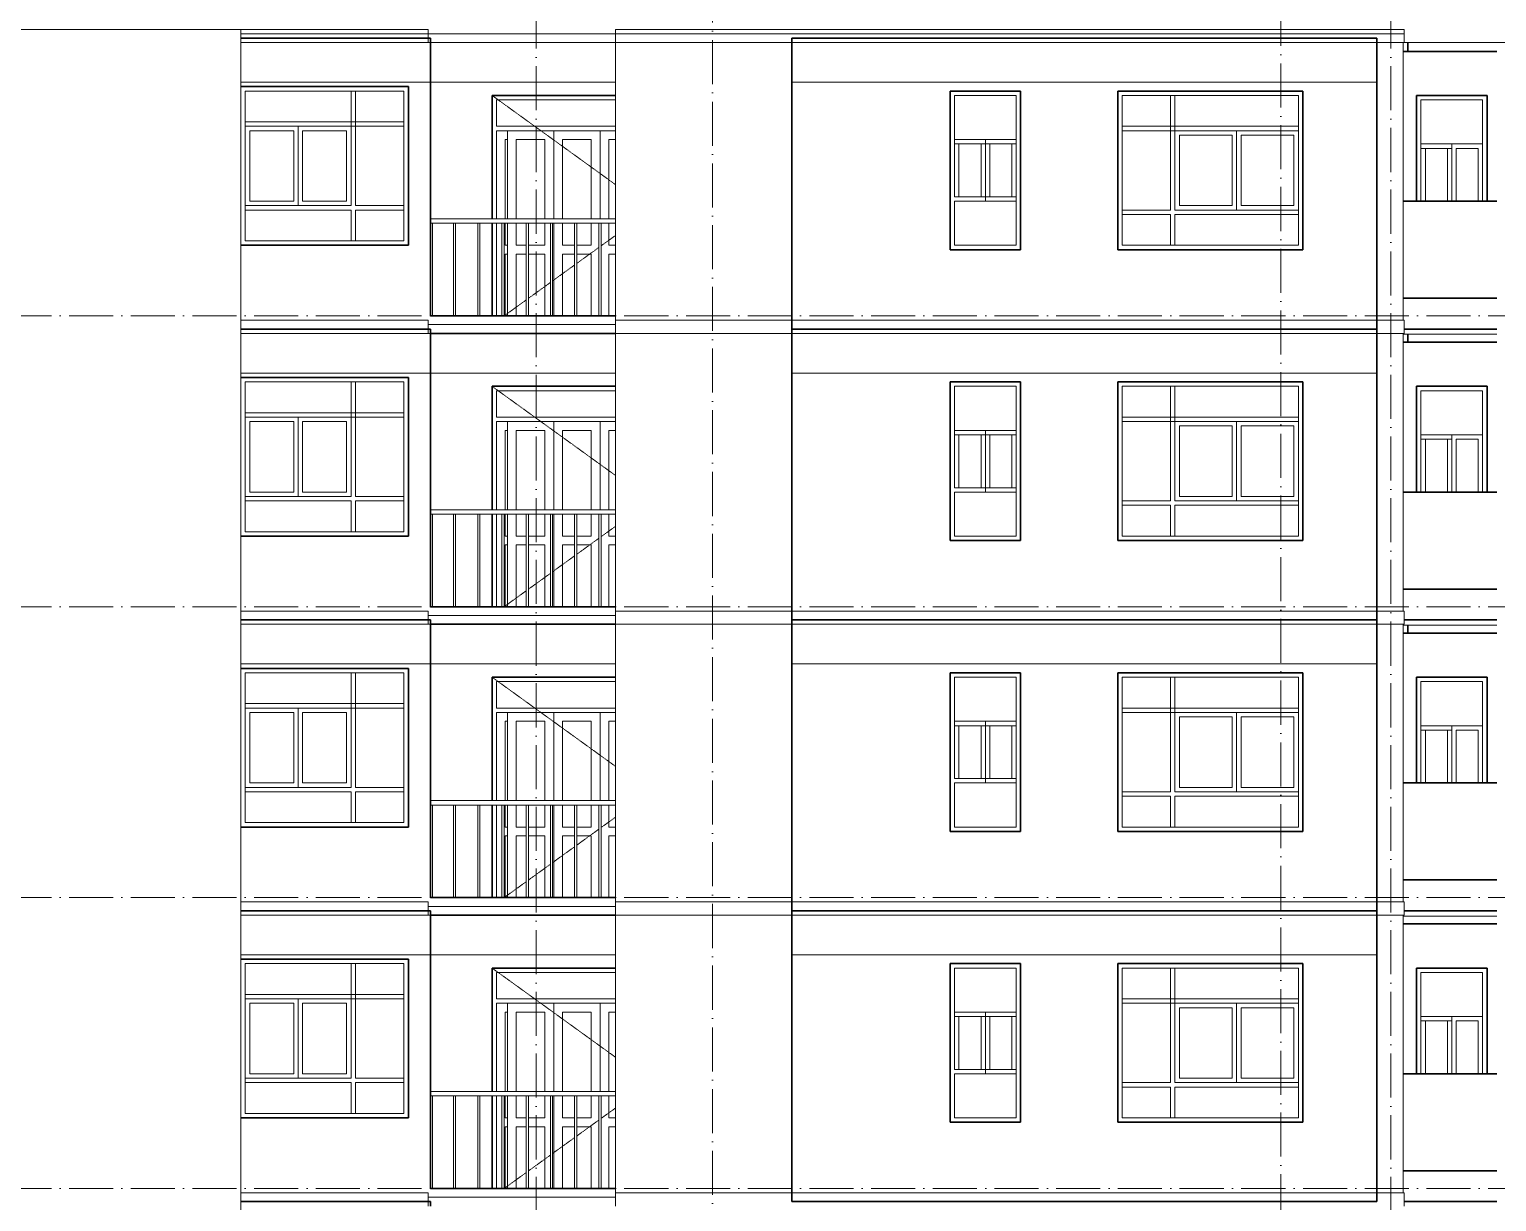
# Model space of a CAD drawing. Header units: millimetres. Extents: x -20608 to 106651, y -8981 to 93550.
# Drawn here: x -6249 to 10400, y 67950 to 81250 of the extents above; entities that cross this region are included whole.
import ezdxf

# ---------------------------------------------------------------- set-up
doc = ezdxf.new("R2010")
doc.units = ezdxf.units.MM
doc.linetypes.add('Dash 1_16__2_', pattern=[3.175, 1.5875, -1.5875])
doc.linetypes.add('Grid Line', pattern=[14, 10, -2, 0, -2])
for name, color, linetype, lineweight in [('CUA', 31, 'Continuous', 9), ('NET CAT', 3, 'Continuous', 5), ('NET CATConcrete', 3, 'Continuous', 5), ('NET THAY 1', 41, 'Continuous', 5), ('NET THAY 2', 55, 'Continuous', 5), ('NET-THAY', 2, 'Continuous', 9), ('TRUC', 225, 'Continuous', 5)]:
    doc.layers.add(name, color=color, linetype=linetype, lineweight=lineweight)

# ---------------------------------------------------------------- blocks, each defined once
blk = doc.blocks.new('X-PHONG NGU 1 - X-PHONG NGU 850-201135-MẶT ĐỨNG 1-14')
at = {"layer": 'CUA', "color": 90}
for p, q in [((10291, 24400), (9491, 24400)), ((9491, 23200), (9491, 24400)), ((9541, 24350), (9541, 23200)), ((9541, 24350), (10241, 24350)), ((10241, 23200), (10241, 24350)), ((10291, 24400), (10291, 23200)), ((9541, 23850), (9891, 23850)), ((9891, 23200), (9891, 23850)), ((10241, 23850), (9891, 23850)), ((10241, 23850), (10241, 23200)), ((9541, 23800), (9891, 23800)), ((9591, 23800), (9591, 23200)), ((9591, 23800), (9841, 23800)), ((9841, 23200), (9841, 23800)), ((9941, 23800), (10191, 23800)), ((9941, 23800), (9941, 23200)), ((10191, 23200), (10191, 23800))]:
    blk.add_line(p, q, dxfattribs=at)
blk = doc.blocks.new('CUA LO GIA - CUA LO GIA 2-211562-MẶT ĐỨNG 1-14')
at = {"layer": 'CUA', "color": 90, "linetype": 'Dash 1_16__2_'}
for p, q in [((401, 23389), (-999, 24400)), ((401, 22811), (238, 22694)), ((213, 22676), (-37, 22495)), ((-62, 22477), (-312, 22297)), ((-337, 22278), (-587, 22098)), ((-612, 22080), (-861, 21900))]:
    blk.add_line(p, q, dxfattribs=at)
at = {"layer": 'CUA', "color": 90}
for p, q in [((-999, 23000), (-999, 24400)), ((401, 24400), (-999, 24400)), ((-949, 24350), (-949, 24050)), ((-949, 24350), (401, 24350)), ((401, 24050), (-949, 24050)), ((-949, 24000), (-949, 23000)), ((-949, 24000), (401, 24000)), ((-824, 23000), (-824, 24000)), ((-299, 24000), (-824, 24000)), ((226, 24000), (-299, 24000)), ((-299, 23000), (-299, 24000)), ((-299, 24000), (-299, 23000)), ((226, 24000), (226, 23000)), ((-849, 23900), (-849, 23000)), ((-849, 23900), (-824, 23900)), ((-724, 23900), (-399, 23900)), ((-724, 23900), (-724, 23000)), ((-399, 23000), (-399, 23900)), ((-199, 23900), (-199, 23000)), ((-199, 23900), (126, 23900)), ((126, 23000), (126, 23900)), ((326, 23900), (401, 23900)), ((326, 23900), (326, 23000)), ((-999, 21900), (-999, 22950)), ((-949, 22950), (-949, 21900)), ((-849, 22950), (-849, 22700)), ((-824, 21900), (-824, 22950)), ((-724, 22950), (-724, 22700)), ((-399, 22700), (-399, 22950)), ((-299, 21900), (-299, 22950)), ((-299, 22950), (-299, 21900)), ((-199, 22950), (-199, 22700)), ((126, 22700), (126, 22950)), ((326, 22950), (326, 22700)), ((-849, 22700), (-824, 22700)), ((-724, 22700), (-612, 22700)), ((-587, 22700), (-399, 22700)), ((-199, 22700), (-62, 22700)), ((-37, 22700), (126, 22700)), ((326, 22700), (401, 22700)), ((-824, 22600), (-849, 22600)), ((-849, 22600), (-849, 21900)), ((-724, 22600), (-724, 21900)), ((-612, 22600), (-724, 22600)), ((-399, 22600), (-587, 22600)), ((-399, 21900), (-399, 22600)), ((-62, 22600), (-199, 22600)), ((-199, 22600), (-199, 21900)), ((126, 22600), (-37, 22600)), ((126, 21900), (126, 22600)), ((326, 22600), (326, 21900)), ((401, 22600), (326, 22600))]:
    blk.add_line(p, q, dxfattribs=at)
blk = doc.blocks.new('X-PHONG NGU 2 - X-PHONG NGU 2_Recovery_ 4-220461-MẶT ĐỨNG 1-14')
at = {"layer": 'CUA', "color": 90}
for p, q in [((-1949, 24500), (-3849, 24500)), ((-1949, 22700), (-1949, 24500)), ((-3799, 22750), (-3799, 24450)), ((-3799, 24450), (-1999, 24450)), ((-2549, 24450), (-2599, 24450)), ((-2599, 24450), (-2599, 23150)), ((-2549, 23150), (-2549, 24450)), ((-1999, 24450), (-1999, 22750)), ((-3799, 24100), (-3799, 24050)), ((-1999, 24100), (-3799, 24100)), ((-3799, 24050), (-1999, 24050)), ((-3749, 23200), (-3749, 24000)), ((-3749, 24000), (-3249, 24000)), ((-3249, 24000), (-3249, 23200)), ((-3199, 24050), (-3199, 23150)), ((-2599, 24050), (-3199, 24050)), ((-3149, 24000), (-2649, 24000)), ((-3149, 23200), (-3149, 24000)), ((-2649, 24000), (-2649, 23200)), ((-2599, 23150), (-2599, 24050)), ((-1999, 24050), (-1999, 24100)), ((-2599, 23150), (-3799, 23150)), ((-3799, 23150), (-3799, 23100)), ((-3249, 23200), (-3749, 23200)), ((-3199, 23150), (-2599, 23150)), ((-2649, 23200), (-3149, 23200)), ((-1999, 23150), (-2549, 23150)), ((-1999, 23100), (-1999, 23150)), ((-3799, 23100), (-2599, 23100)), ((-2599, 23100), (-2599, 22750)), ((-2549, 22750), (-2549, 23100)), ((-2549, 23100), (-1999, 23100)), ((-3849, 22700), (-1949, 22700)), ((-1999, 22750), (-3799, 22750)), ((-2599, 22750), (-2549, 22750))]:
    blk.add_line(p, q, dxfattribs=at)
blk = doc.blocks.new('Railing - 25mm-V414-MẶT ĐỨNG 1-14')
at = {"layer": 'NET THAY 2', "color": 90, "lineweight": 9}
for p, q in [((213, 22950), (213, 21900)), ((238, 21900), (238, 22950))]:
    blk.add_line(p, q, dxfattribs=at)
blk = doc.blocks.new('Railing - 25mm-V415-MẶT ĐỨNG 1-14')
at = {"layer": 'NET THAY 2', "color": 90, "lineweight": 9}
blk.add_line((-1674, 21900), (-1674, 22950), dxfattribs=at)
blk = doc.blocks.new('Railing - Railing-V463-MẶT ĐỨNG 1-14')
for name, p in [('Railing - 25mm-V415-MẶT ĐỨNG 1-14', (0, 3300)), ('Railing - 25mm-V414-MẶT ĐỨNG 1-14', (-1650, 3300)), ('Railing - 25mm-V414-MẶT ĐỨNG 1-14', (-1375, 3300)), ('Railing - 25mm-V414-MẶT ĐỨNG 1-14', (-1100, 3300)), ('Railing - 25mm-V414-MẶT ĐỨNG 1-14', (-825, 3300)), ('Railing - 25mm-V414-MẶT ĐỨNG 1-14', (-550, 3300)), ('Railing - 25mm-V414-MẶT ĐỨNG 1-14', (-275, 3300)), ('Railing - 25mm-V414-MẶT ĐỨNG 1-14', (0, 3300))]:
    blk.add_blockref(name, p)
blk = doc.blocks.new('Top Rail Type - Top Rail_Internal_-211919-MẶT ĐỨNG 1-14')
at = {"layer": 'NET THAY 1', "color": 90, "lineweight": 9}
for p, q in [((401, 23000), (-1699, 23000)), ((401, 22950), (-1699, 22950))]:
    blk.add_line(p, q, dxfattribs=at)
blk = doc.blocks.new('X-PHONG NGU 1 - X-PHONG NGU 2_Recovery_-215451-MẶT ĐỨNG 1-14')
at = {"layer": 'CUA', "color": 90}
for p, q in [((4199, 24450), (4199, 22650)), ((4999, 24450), (4199, 24450)), ((4249, 23250), (4249, 24400)), ((4249, 24400), (4949, 24400)), ((4949, 24400), (4949, 23250)), ((4999, 22650), (4999, 24450)), ((4949, 23900), (4249, 23900)), ((4249, 23900), (4249, 23850)), ((4249, 23850), (4949, 23850)), ((4299, 23250), (4299, 23850)), ((4549, 23850), (4549, 23250)), ((4599, 23900), (4599, 23200)), ((4949, 23900), (4599, 23900)), ((4649, 23850), (4899, 23850)), ((4649, 23250), (4649, 23850)), ((4899, 23850), (4899, 23250)), ((4949, 23850), (4949, 23900)), ((4949, 23200), (4949, 23900)), ((4949, 23250), (4249, 23250)), ((4249, 23200), (4949, 23200)), ((4249, 22700), (4249, 23200)), ((4599, 23200), (4949, 23200)), ((4899, 23250), (4649, 23250)), ((4949, 23200), (4949, 22700)), ((4199, 22650), (4999, 22650)), ((4949, 22700), (4249, 22700))]:
    blk.add_line(p, q, dxfattribs=at)
blk = doc.blocks.new('X-PHONG NGU 2 - X-PHONG NGU 2_Recovery_-60158-MẶT ĐỨNG 1-14')
at = {"layer": 'CUA', "color": 90}
for p, q in [((33701, 24450), (33701, 22650)), ((35801, 24450), (33701, 24450)), ((33751, 24400), (35751, 24400)), ((33751, 22700), (33751, 24400)), ((34351, 24400), (34301, 24400)), ((34301, 24400), (34301, 23100)), ((34351, 23100), (34351, 24400)), ((35751, 24400), (35751, 22700)), ((35801, 22650), (35801, 24450)), ((35751, 24050), (33751, 24050)), ((33751, 24050), (33751, 24000)), ((33751, 24000), (35751, 24000)), ((35051, 24000), (34351, 24000)), ((34351, 24000), (34351, 23100)), ((35051, 23100), (35051, 24000)), ((35751, 24000), (35751, 24050)), ((34401, 23150), (34401, 23950)), ((34401, 23950), (35001, 23950)), ((35001, 23950), (35001, 23150)), ((35101, 23950), (35701, 23950)), ((35101, 23150), (35101, 23950)), ((35701, 23950), (35701, 23150)), ((35001, 23150), (34401, 23150)), ((35701, 23150), (35101, 23150)), ((34301, 23100), (33751, 23100)), ((33751, 23100), (33751, 23050)), ((33751, 23050), (34301, 23050)), ((34301, 23050), (34301, 22700)), ((35751, 23100), (34351, 23100)), ((34351, 23100), (35051, 23100)), ((34351, 22700), (34351, 23050)), ((34351, 23050), (35751, 23050)), ((35751, 23050), (35751, 23100)), ((33701, 22650), (35801, 22650)), ((35751, 22700), (33751, 22700)), ((34301, 22700), (34351, 22700))]:
    blk.add_line(p, q, dxfattribs=at)
blk = doc.blocks.new('ALC1807-ASCENT PLAZA-TANG DIEN HINH-TANG 5_rvt-15-MẶT ĐỨNG 1-14')
at = {"layer": 'NET-THAY', "color": 50, "lineweight": 35}
for p, q in [((-1699, 71250), (-3849, 71250)), ((-1699, 68100), (-1699, 71250)), ((9041, 71250), (2401, 71250)), ((2401, 71250), (2401, 67950)), ((9041, 67950), (9041, 71250)), ((10401, 71100), (9341, 71100)), ((-3849, 70700), (-1949, 70700)), ((-1949, 70700), (-1949, 68900)), ((-999, 69200), (-999, 70600)), ((-999, 70600), (401, 70600)), ((4199, 68850), (4199, 70650)), ((4199, 70650), (4999, 70650)), ((4999, 70650), (4999, 68850)), ((6101, 68850), (6101, 70650)), ((6101, 70650), (8201, 70650)), ((8201, 70650), (8201, 68850)), ((9491, 70600), (10291, 70600)), ((9491, 69400), (9491, 70600)), ((10291, 70600), (10291, 69400)), ((10401, 69400), (9341, 69400)), ((-999, 68100), (-999, 69150)), ((-1949, 68900), (-3849, 68900)), ((4999, 68850), (4199, 68850)), ((8201, 68850), (6101, 68850)), ((10401, 68300), (9341, 68300)), ((401, 68100), (-1699, 68100)), ((-3849, 67950), (-1699, 67950)), ((-1699, 67950), (-1699, 67900)), ((2401, 67950), (9041, 67950)), ((9351, 67950), (10401, 67950))]:
    blk.add_line(p, q, dxfattribs=at)
at = {"color": 50, "lineweight": 35}
for name, p in [('X-PHONG NGU 2 - X-PHONG NGU 2_Recovery_ 4-220461-MẶT ĐỨNG 1-14', (0, 46200)), ('CUA LO GIA - CUA LO GIA 2-211562-MẶT ĐỨNG 1-14', (0, 46200)), ('X-PHONG NGU 1 - X-PHONG NGU 2_Recovery_-215451-MẶT ĐỨNG 1-14', (0, 46200)), ('X-PHONG NGU 2 - X-PHONG NGU 2_Recovery_-60158-MẶT ĐỨNG 1-14', (-27601, 46200)), ('X-PHONG NGU 1 - X-PHONG NGU 850-201135-MẶT ĐỨNG 1-14', (0, 46200)), ('Top Rail Type - Top Rail_Internal_-211919-MẶT ĐỨNG 1-14', (0, 46200)), ('Railing - Railing-V463-MẶT ĐỨNG 1-14', (0, 42900))]:
    blk.add_blockref(name, p, dxfattribs=at)
blk = doc.blocks.new('ALC1807-ASCENT PLAZA-TANG DIEN HINH-TANG 5_rvt-16-MẶT ĐỨNG 1-14')
at = {"layer": 'NET-THAY', "color": 50, "lineweight": 35}
for p, q in [((-1699, 74550), (-3849, 74550)), ((-1699, 71400), (-1699, 74550)), ((9041, 74550), (2401, 74550)), ((2401, 74550), (2401, 71250)), ((9041, 71250), (9041, 74550)), ((9391, 74490), (9391, 74400)), ((10401, 74400), (9341, 74400)), ((-3849, 74000), (-1949, 74000)), ((-1949, 74000), (-1949, 72200)), ((4199, 72150), (4199, 73950)), ((4199, 73950), (4999, 73950)), ((4999, 73950), (4999, 72150)), ((6101, 72150), (6101, 73950)), ((6101, 73950), (8201, 73950)), ((8201, 73950), (8201, 72150)), ((-999, 72500), (-999, 73900)), ((-999, 73900), (401, 73900)), ((9491, 73900), (10291, 73900)), ((9491, 72700), (9491, 73900)), ((10291, 73900), (10291, 72700)), ((10401, 72700), (9341, 72700)), ((-999, 71400), (-999, 72450)), ((-1949, 72200), (-3849, 72200)), ((4999, 72150), (4199, 72150)), ((8201, 72150), (6101, 72150)), ((10401, 71600), (9341, 71600)), ((401, 71400), (-1699, 71400)), ((-3849, 71250), (-1699, 71250)), ((-1699, 71250), (-1699, 71200)), ((-1699, 71200), (401, 71200)), ((2401, 71250), (9041, 71250)), ((9351, 71250), (10401, 71250))]:
    blk.add_line(p, q, dxfattribs=at)
at = {"layer": 'NET-THAY', "color": 90}
blk.add_line((9341, 71190), (10401, 71190), dxfattribs=at)
at = {"color": 50, "lineweight": 35}
for name, p in [('X-PHONG NGU 2 - X-PHONG NGU 2_Recovery_ 4-220461-MẶT ĐỨNG 1-14', (0, 49500)), ('X-PHONG NGU 1 - X-PHONG NGU 2_Recovery_-215451-MẶT ĐỨNG 1-14', (0, 49500)), ('X-PHONG NGU 2 - X-PHONG NGU 2_Recovery_-60158-MẶT ĐỨNG 1-14', (-27601, 49500)), ('CUA LO GIA - CUA LO GIA 2-211562-MẶT ĐỨNG 1-14', (0, 49500)), ('X-PHONG NGU 1 - X-PHONG NGU 850-201135-MẶT ĐỨNG 1-14', (0, 49500)), ('Top Rail Type - Top Rail_Internal_-211919-MẶT ĐỨNG 1-14', (0, 49500)), ('Railing - Railing-V463-MẶT ĐỨNG 1-14', (0, 46200))]:
    blk.add_blockref(name, p, dxfattribs=at)
blk = doc.blocks.new('CUA LO GIA - CUA LO GIA 2-V467-MẶT ĐỨNG 1-14')
at = {"layer": 'CUA', "color": 90, "linetype": 'Dash 1_16__2_'}
for p, q in [((401, 76189), (-999, 77200)), ((401, 75611), (238, 75494)), ((213, 75476), (-37, 75295)), ((-62, 75277), (-312, 75097)), ((-337, 75078), (-587, 74898)), ((-612, 74880), (-861, 74700))]:
    blk.add_line(p, q, dxfattribs=at)
at = {"layer": 'CUA', "color": 90}
for p, q in [((-999, 75802), (-999, 77200)), ((401, 77200), (-999, 77200)), ((-949, 77150), (-949, 76850)), ((-949, 77150), (401, 77150)), ((401, 76850), (-949, 76850)), ((-949, 76800), (-949, 75802)), ((-949, 76800), (401, 76800)), ((-824, 75802), (-824, 76800)), ((-299, 76800), (-824, 76800)), ((226, 76800), (-299, 76800)), ((-299, 75802), (-299, 76800)), ((-299, 76800), (-299, 75802)), ((226, 76800), (226, 75802)), ((-849, 76700), (-849, 75802)), ((-849, 76700), (-824, 76700)), ((-724, 76700), (-399, 76700)), ((-724, 76700), (-724, 75802)), ((-399, 75802), (-399, 76700)), ((-199, 76700), (-199, 75802)), ((-199, 76700), (126, 76700)), ((126, 75802), (126, 76700)), ((326, 76700), (401, 76700)), ((326, 76700), (326, 75802)), ((-999, 74700), (-999, 75750)), ((-949, 75750), (-949, 74700)), ((-849, 75750), (-849, 75500)), ((-824, 74700), (-824, 75750)), ((-724, 75750), (-724, 75500)), ((-399, 75500), (-399, 75750)), ((-299, 74700), (-299, 75750)), ((-299, 75750), (-299, 74700)), ((-199, 75750), (-199, 75500)), ((126, 75500), (126, 75750)), ((326, 75750), (326, 75500)), ((-849, 75500), (-824, 75500)), ((-724, 75500), (-612, 75500)), ((-587, 75500), (-399, 75500)), ((-199, 75500), (-62, 75500)), ((-37, 75500), (126, 75500)), ((326, 75500), (401, 75500)), ((-824, 75400), (-849, 75400)), ((-849, 75400), (-849, 74700)), ((-724, 75400), (-724, 74700)), ((-612, 75400), (-724, 75400)), ((-399, 75400), (-587, 75400)), ((-399, 74700), (-399, 75400)), ((-62, 75400), (-199, 75400)), ((-199, 75400), (-199, 74700)), ((126, 75400), (-37, 75400)), ((126, 74700), (126, 75400)), ((326, 75400), (326, 74700)), ((401, 75400), (326, 75400))]:
    blk.add_line(p, q, dxfattribs=at)
blk = doc.blocks.new('ALC1807-ASCENT PLAZA-TANG DIEN HINH-TANG 5_rvt-17-MẶT ĐỨNG 1-14')
at = {"layer": 'NET-THAY', "color": 50, "lineweight": 35}
for p, q in [((-1699, 77850), (-3849, 77850)), ((-1699, 74700), (-1699, 77850)), ((9041, 77850), (2401, 77850)), ((2401, 77850), (2401, 74550)), ((9041, 74550), (9041, 77850)), ((9391, 77790), (9391, 77700)), ((10401, 77700), (9341, 77700)), ((-3849, 77300), (-1949, 77300)), ((-1949, 77300), (-1949, 75500)), ((-999, 75802), (-999, 77200)), ((-999, 77200), (401, 77200)), ((4199, 75450), (4199, 77250)), ((4199, 77250), (4999, 77250)), ((4999, 77250), (4999, 75450)), ((6101, 75450), (6101, 77250)), ((6101, 77250), (8201, 77250)), ((8201, 77250), (8201, 75450)), ((9491, 77200), (10291, 77200)), ((9491, 76000), (9491, 77200)), ((10291, 77200), (10291, 76000)), ((10401, 76000), (9341, 76000)), ((-999, 74700), (-999, 75750)), ((-1949, 75500), (-3849, 75500)), ((4999, 75450), (4199, 75450)), ((8201, 75450), (6101, 75450)), ((10401, 74900), (9341, 74900)), ((401, 74700), (-1699, 74700)), ((-3849, 74550), (-1699, 74550)), ((-1699, 74550), (-1699, 74500)), ((-1699, 74500), (401, 74500)), ((2401, 74550), (9041, 74550)), ((9351, 74550), (10401, 74550))]:
    blk.add_line(p, q, dxfattribs=at)
at = {"layer": 'NET-THAY', "color": 90}
blk.add_line((9341, 74490), (10401, 74490), dxfattribs=at)
at = {"color": 50, "lineweight": 35}
for name, p in [('X-PHONG NGU 2 - X-PHONG NGU 2_Recovery_ 4-220461-MẶT ĐỨNG 1-14', (0, 52800)), ('CUA LO GIA - CUA LO GIA 2-V467-MẶT ĐỨNG 1-14', (0, 0)), ('X-PHONG NGU 1 - X-PHONG NGU 2_Recovery_-215451-MẶT ĐỨNG 1-14', (0, 52800)), ('X-PHONG NGU 2 - X-PHONG NGU 2_Recovery_-60158-MẶT ĐỨNG 1-14', (-27601, 52800)), ('X-PHONG NGU 1 - X-PHONG NGU 850-201135-MẶT ĐỨNG 1-14', (0, 52800)), ('Top Rail Type - Top Rail_Internal_-211919-MẶT ĐỨNG 1-14', (0, 52800)), ('Railing - Railing-V463-MẶT ĐỨNG 1-14', (0, 49500))]:
    blk.add_blockref(name, p, dxfattribs=at)
blk = doc.blocks.new('ALC1807-ASCENT PLAZA-TANG DIEN HINH-TANG 5_rvt-18-MẶT ĐỨNG 1-14')
at = {"layer": 'NET-THAY', "color": 50, "lineweight": 35}
for p, q in [((-1699, 81150), (-3849, 81150)), ((-1699, 78000), (-1699, 81150)), ((9041, 81150), (2401, 81150)), ((2401, 81150), (2401, 77850)), ((9041, 77850), (9041, 81150)), ((9391, 81100), (9391, 81000)), ((10401, 81000), (9341, 81000)), ((-3849, 80600), (-1949, 80600)), ((-1949, 80600), (-1949, 78800)), ((-999, 79100), (-999, 80500)), ((-999, 80500), (401, 80500)), ((4199, 78750), (4199, 80550)), ((4199, 80550), (4999, 80550)), ((4999, 80550), (4999, 78750)), ((6101, 78750), (6101, 80550)), ((6101, 80550), (8201, 80550)), ((8201, 80550), (8201, 78750)), ((9491, 80500), (10291, 80500)), ((9491, 79300), (9491, 80500)), ((10291, 80500), (10291, 79300)), ((10401, 79300), (9341, 79300)), ((-999, 78000), (-999, 79050)), ((-1949, 78800), (-3849, 78800)), ((4999, 78750), (4199, 78750)), ((8201, 78750), (6101, 78750)), ((10401, 78200), (9341, 78200)), ((401, 78000), (-1699, 78000)), ((-3849, 77850), (-1699, 77850)), ((-1699, 77850), (-1699, 77800)), ((-1699, 77800), (401, 77800)), ((2401, 77850), (9041, 77850)), ((9351, 77850), (10401, 77850))]:
    blk.add_line(p, q, dxfattribs=at)
at = {"layer": 'NET-THAY', "color": 90}
blk.add_line((9341, 77790), (10401, 77790), dxfattribs=at)
at = {"color": 50, "lineweight": 35}
for name, p in [('X-PHONG NGU 2 - X-PHONG NGU 2_Recovery_ 4-220461-MẶT ĐỨNG 1-14', (0, 56100)), ('CUA LO GIA - CUA LO GIA 2-211562-MẶT ĐỨNG 1-14', (0, 56100)), ('X-PHONG NGU 1 - X-PHONG NGU 2_Recovery_-215451-MẶT ĐỨNG 1-14', (0, 56100)), ('X-PHONG NGU 2 - X-PHONG NGU 2_Recovery_-60158-MẶT ĐỨNG 1-14', (-27601, 56100)), ('X-PHONG NGU 1 - X-PHONG NGU 850-201135-MẶT ĐỨNG 1-14', (0, 56100)), ('Top Rail Type - Top Rail_Internal_-211919-MẶT ĐỨNG 1-14', (0, 56100)), ('Railing - Railing-V463-MẶT ĐỨNG 1-14', (0, 52800))]:
    blk.add_blockref(name, p, dxfattribs=at)

msp = doc.modelspace()

# ---------------------------------------------------------------- linework, layer by layer
at = {"layer": 'NET CAT'}
for p, q in [((-3849.5, 81250), (-6349.5, 81250)), ((-3849.5, 81250), (-3849.5, -50)), ((400.5, 77950), (400.5, 81100)), ((400.5, 81100), (2400.5, 81100)), ((9040.5, 77950), (9040.5, 81100)), ((9040.5, 81100), (9340.5, 81100)), ((9340.5, 77950), (9340.5, 81100)), ((2400.5, 77950), (2400.5, 80650)), ((2400.5, 77950), (400.5, 77950)), ((9340.5, 77950), (9040.5, 77950)), ((400.5, 74650), (400.5, 77800)), ((400.5, 77800), (2400.5, 77800)), ((9040.5, 74650), (9040.5, 77800)), ((9040.5, 77800), (9340.5, 77800)), ((9340.5, 74650), (9340.5, 77800)), ((2400.5, 74650), (2400.5, 77350)), ((400.5, 74650), (2400.5, 74650)), ((9040.5, 74650), (9340.5, 74650)), ((400.5, 71350), (400.5, 74500)), ((400.5, 74500), (2400.5, 74500)), ((9040.5, 71350), (9040.5, 74500)), ((9040.5, 74500), (9340.5, 74500)), ((9340.5, 71350), (9340.5, 74500)), ((2400.5, 71350), (2400.5, 74050)), ((2400.5, 71350), (400.5, 71350)), ((9340.5, 71350), (9040.5, 71350)), ((400.5, 68050), (400.5, 71200)), ((400.5, 71200), (2400.5, 71200)), ((9040.5, 68050), (9040.5, 71200)), ((9040.5, 71200), (9340.5, 71200)), ((9340.5, 68050), (9340.5, 71200)), ((2400.5, 68050), (2400.5, 70750)), ((2400.5, 68050), (400.5, 68050)), ((9340.5, 68050), (9040.5, 68050))]:
    msp.add_line(p, q, dxfattribs=at)
at = {"layer": 'NET CATConcrete'}
for p, q in [((-1724.5, 81100), (-3849.5, 81100)), ((400.5, 81100), (-1724.5, 81100)), ((9040.5, 81100), (2400.5, 81100)), ((9040.5, 80650), (9040.5, 81100)), ((-1724.5, 80650), (-3849.5, 80650)), ((400.5, 80650), (-1724.5, 80650)), ((9040.5, 80650), (2400.5, 80650)), ((-1724.5, 77800), (-3849.5, 77800)), ((400.5, 77800), (-1724.5, 77800)), ((9040.5, 77800), (2400.5, 77800)), ((9040.5, 77350), (9040.5, 77800)), ((-1724.5, 77350), (-3849.5, 77350)), ((400.5, 77350), (-1724.5, 77350)), ((9040.5, 77350), (2400.5, 77350)), ((-1724.5, 74500), (-3849.5, 74500)), ((400.5, 74500), (-1724.5, 74500)), ((9040.5, 74500), (2400.5, 74500)), ((9040.5, 74050), (9040.5, 74500)), ((-1724.5, 74050), (-3849.5, 74050)), ((400.5, 74050), (-1724.5, 74050)), ((9040.5, 74050), (2400.5, 74050)), ((-1724.5, 71200), (-3849.5, 71200)), ((400.5, 71200), (-1724.5, 71200)), ((9040.5, 71200), (2400.5, 71200)), ((9040.5, 70750), (9040.5, 71200)), ((-1724.5, 70750), (-3849.5, 70750)), ((400.5, 70750), (-1724.5, 70750)), ((9040.5, 70750), (2400.5, 70750))]:
    msp.add_line(p, q, dxfattribs=at)
at = {"layer": 'NET-THAY'}
for p, q in [((-3849.5, 81250), (-1724.5, 81250)), ((-3849.5, 81200), (9350.5, 81200)), ((16800.5, 81100), (-3849.5, 81100)), ((-1724.5, 81100), (-1724.5, 81250)), ((400.5, 81250), (9350.5, 81250)), ((400.5, 81100), (400.5, 81250)), ((400.5, 81200), (400.5, 81100)), ((9350.5, 81250), (9350.5, 81100)), ((9350.5, 81200), (9350.5, 81100)), ((-3849.5, 77950), (-1724.5, 77950)), ((-1724.5, 77950), (-1724.5, 77800)), ((400.5, 77950), (9350.5, 77950)), ((400.5, 77800), (400.5, 77950)), ((9350.5, 77950), (9350.5, 77800)), ((400.5, 77800), (-3849.5, 77800)), ((-1724.5, 77900), (400.5, 77900)), ((9350.5, 77800), (400.5, 77800)), ((-3849.5, 74650), (-1724.5, 74650)), ((-1724.5, 74650), (-1724.5, 74500)), ((-1724.5, 74600), (400.5, 74600)), ((400.5, 74650), (9350.5, 74650)), ((400.5, 74500), (400.5, 74650)), ((9350.5, 74650), (9350.5, 74500)), ((400.5, 74500), (-3849.5, 74500)), ((9350.5, 74500), (400.5, 74500)), ((-3849.5, 71350), (-1724.5, 71350)), ((-1724.5, 71350), (-1724.5, 71200)), ((-1724.5, 71300), (400.5, 71300)), ((400.5, 71350), (9350.5, 71350)), ((400.5, 71200), (400.5, 71350)), ((9350.5, 71350), (9350.5, 71200)), ((400.5, 71200), (-3849.5, 71200)), ((9350.5, 71200), (400.5, 71200)), ((-3849.5, 68050), (-1724.5, 68050)), ((-1724.5, 68050), (-1724.5, 67900)), ((-1724.5, 68000), (400.5, 68000)), ((400.5, 68050), (9350.5, 68050)), ((400.5, 67900), (400.5, 68050)), ((9350.5, 68050), (9350.5, 67900))]:
    msp.add_line(p, q, dxfattribs=at)
at = {"layer": 'TRUC', "linetype": 'Grid Line', "ltscale": 50}
for p, q in [((-499.5, -5780.6), (-499.5, 91838.4)), ((1500.5, -4083), (1500.5, 91838.4)), ((7950.5, -4350), (7950.5, 91838.4)), ((9200.5, -5780.6), (9200.5, 91838.4)), ((-15600.6, 78000), (103813.4, 78000)), ((-15600.6, 74700), (103813.4, 74700)), ((-15600.6, 71400), (103813.4, 71400)), ((-15600.6, 68100), (103813.4, 68100))]:
    msp.add_line(p, q, dxfattribs=at)

# ---------------------------------------------------------------- block references
at = {"lineweight": 5}
for name in ['ALC1807-ASCENT PLAZA-TANG DIEN HINH-TANG 5_rvt-18-MẶT ĐỨNG 1-14', 'ALC1807-ASCENT PLAZA-TANG DIEN HINH-TANG 5_rvt-17-MẶT ĐỨNG 1-14', 'ALC1807-ASCENT PLAZA-TANG DIEN HINH-TANG 5_rvt-16-MẶT ĐỨNG 1-14', 'ALC1807-ASCENT PLAZA-TANG DIEN HINH-TANG 5_rvt-15-MẶT ĐỨNG 1-14']:
    msp.add_blockref(name, (0, 0), dxfattribs=at)

doc.saveas('drawing.dxf')
